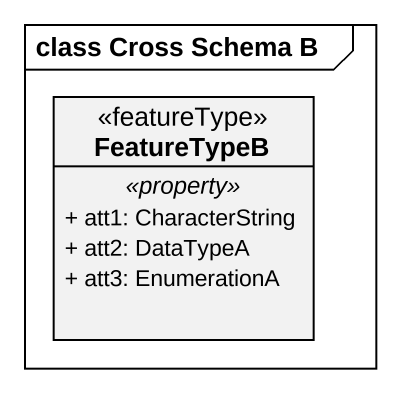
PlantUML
@startuml
mainframe class Cross Schema B
hide circle
hide empty members
skinparam classAttributeIconSize 0
class FeatureTypeB <<featureType>> {
  .. <<property>> ..
  + att1: CharacterString
  + att2: DataTypeA
  + att3: EnumerationA
}
@enduml
